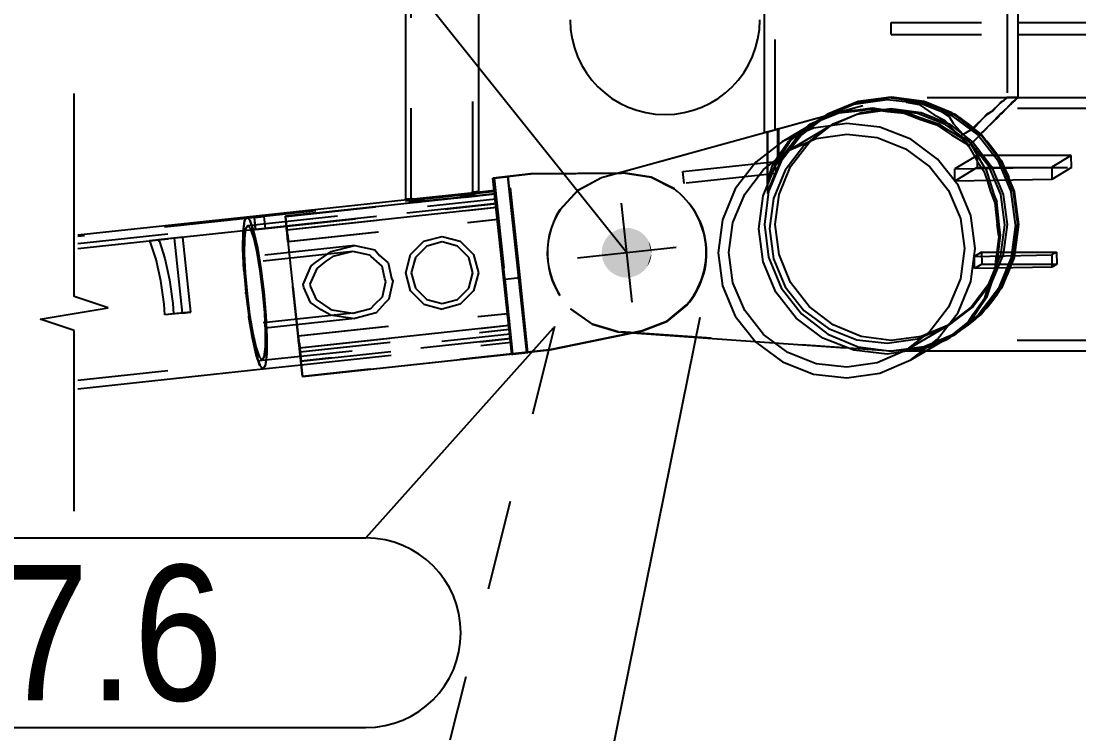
# Model space of a CAD drawing. Header units: millimetres. Extents: x 150000 to 150841, y 150000 to 150594.
# Drawn here: x 150172.31 to 150195.72, y 150450.44 to 150466.23 of the extents above; entities that cross this region are included whole.
import ezdxf

# ---------------------------------------------------------------- set-up
doc = ezdxf.new("R2010")
doc.units = ezdxf.units.MM
doc.linetypes.add('XKITLINE00', pattern=[0])
doc.linetypes.add('XKITLINE02', pattern=[4, 2, -2])
doc.styles.add('ARIAL', font='arial.ttf')

msp = doc.modelspace()

# ---------------------------------------------------------------- linework, layer by layer
at = {"color": 2, "linetype": 'XKITLINE00'}
for p, q in [((150188.759, 150463.757), (150188.759, 150502.638)), ((150194.366, 150502.638), (150194.366, 150464.534)), ((150182.429, 150496.13), (150182.429, 150462.455)), ((150180.82, 150462.283), (150180.82, 150495.971)), ((150194.366, 150466.194), (150196.034, 150466.194)), ((150194.366, 150465.928), (150196.034, 150465.928)), ((150193.978, 150464.166), (150194.251, 150464.419)), ((150194.262, 150464.448), (150194.251, 150464.419)), ((150194.366, 150464.534), (150194.262, 150464.448)), ((150238.78, 150464.528), (150194.359, 150464.528)), ((150190.094, 150464.071), (150190.407, 150464.197)), ((150190.407, 150464.197), (150190.762, 150464.234)), ((150190.762, 150464.234), (150191.112, 150464.279)), ((150191.112, 150464.279), (150191.485, 150464.226)), ((150191.485, 150464.226), (150191.849, 150464.186)), ((150191.849, 150464.186), (150192.214, 150464.046)), ((150193.952, 150464.122), (150193.978, 150464.166)), ((150189.156, 150463.559), (150189.88, 150463.986)), ((150189.685, 150463.872), (150189.782, 150463.948)), ((150189.731, 150463.899), (150189.805, 150463.957)), ((150189.782, 150463.948), (150190.094, 150464.071)), ((150190.58, 150463.961), (150189.843, 150463.853)), ((150191.316, 150463.878), (150190.58, 150463.961)), ((150192.214, 150464.046), (150192.567, 150463.926)), ((150193.525, 150463.718), (150193.952, 150464.122)), ((150185.478, 150462.854), (150188.817, 150463.773)), ((150188.817, 150463.773), (150188.818, 150463.773)), ((150188.818, 150463.773), (150188.818, 150463.297)), ((150189.843, 150463.853), (150189.156, 150463.559)), ((150189.905, 150463.624), (150190.58, 150463.723)), ((150190.58, 150463.723), (150191.254, 150463.647)), ((150192.003, 150463.608), (150191.316, 150463.878)), ((150192.567, 150463.926), (150192.898, 150463.706)), ((150192.898, 150463.706), (150193.218, 150463.517)), ((150193.491, 150463.663), (150193.525, 150463.718)), ((150189.156, 150463.559), (150188.567, 150463.101)), ((150189.635, 150463.466), (150189.221, 150462.925)), ((150189.276, 150463.355), (150189.905, 150463.624)), ((150189.635, 150463.466), (150189.756, 150463.56)), ((150191.254, 150463.647), (150191.883, 150463.4)), ((150192.593, 150463.17), (150192.003, 150463.608)), ((150193.218, 150463.517), (150193.274, 150463.458)), ((150193.274, 150463.458), (150193.491, 150463.663)), ((150193.277, 150463.462), (150193.417, 150463.219)), ((150188.737, 150462.936), (150189.276, 150463.355)), ((150191.883, 150463.4), (150192.422, 150462.999)), ((150193.465, 150463.248), (150192.975, 150462.951)), ((150195.552, 150463.248), (150193.465, 150463.248)), ((150195.552, 150463.248), (150195.122, 150462.989)), ((150195.557, 150462.983), (150195.552, 150463.248)), ((150188.567, 150463.101), (150188.114, 150462.51)), ((150192.422, 150462.999), (150192.837, 150462.472)), ((150193.045, 150462.594), (150192.593, 150463.17)), ((150182.75, 150462.751), (150183.082, 150462.786)), ((150183.082, 150462.786), (150183.584, 150462.84)), ((150183.082, 150462.786), (150183.087, 150462.786)), ((150183.087, 150462.786), (150183.082, 150462.786)), ((150183.5, 150458.889), (150183.082, 150462.786)), ((150183.505, 150458.889), (150183.087, 150462.786)), ((150185.674, 150462.856), (150183.584, 150462.84)), ((150186.246, 150462.772), (150185.674, 150462.856)), ((150185.677, 150462.856), (150186.249, 150462.772)), ((150186.246, 150462.772), (150186.249, 150462.772)), ((150186.759, 150462.508), (150186.246, 150462.772)), ((150186.249, 150462.772), (150186.762, 150462.508)), ((150188.323, 150462.394), (150188.737, 150462.936)), ((150189.221, 150462.925), (150188.961, 150462.298)), ((150192.975, 150462.951), (150195.122, 150462.989)), ((150192.975, 150462.683), (150192.975, 150462.951)), ((150195.122, 150462.989), (150195.122, 150462.721)), ((150195.557, 150462.983), (150195.122, 150462.721)), ((150183.168, 150458.853), (150182.75, 150462.751)), ((150195.122, 150462.721), (150192.975, 150462.683)), ((150193.329, 150461.919), (150193.045, 150462.594)), ((150193.686, 150462.695), (150193.765, 150462.449)), ((150178.153, 150461.905), (150182.788, 150462.403)), ((150182.173, 150462.337), (150182.194, 150462.349)), ((150182.194, 150462.349), (150182.311, 150462.379)), ((150182.311, 150462.379), (150182.429, 150462.455)), ((150182.403, 150462.439), (150182.779, 150462.479)), ((150188.114, 150462.51), (150187.83, 150461.825)), ((150188.062, 150461.767), (150188.323, 150462.394)), ((150188.961, 150462.298), (150188.873, 150461.629)), ((150192.837, 150462.472), (150193.097, 150461.854)), ((150193.765, 150462.449), (150193.86, 150462.2)), ((150177.301, 150461.891), (150180.85, 150462.272)), ((150178.185, 150461.606), (150182.82, 150462.104)), ((150180.82, 150462.283), (150180.824, 150462.286)), ((150180.82, 150462.283), (150180.846, 150462.271)), ((150180.824, 150462.286), (150180.917, 150462.234)), ((150180.917, 150462.234), (150181.051, 150462.226)), ((150181.051, 150462.226), (150181.07, 150462.218)), ((150193.86, 150462.2), (150193.908, 150461.723)), ((150173.564, 150461.489), (150177.301, 150461.891)), ((150177.249, 150461.802), (150177.301, 150461.891)), ((150177.252, 150461.813), (150177.277, 150461.85)), ((150178.153, 150461.905), (150178.183, 150461.623)), ((150187.83, 150461.825), (150187.733, 150461.093)), ((150193.097, 150461.854), (150193.186, 150461.187)), ((150193.426, 150461.191), (150193.329, 150461.919)), ((150177.22, 150461.558), (150177.249, 150461.802)), ((150177.236, 150461.689), (150177.221, 150461.578)), ((150177.252, 150461.813), (150177.251, 150461.805)), ((150178.185, 150461.606), (150178.183, 150461.623)), ((150187.973, 150461.098), (150188.062, 150461.767)), ((150188.873, 150461.629), (150188.961, 150460.962)), ((150193.946, 150461.464), (150193.908, 150461.723)), ((150177.218, 150461.387), (150177.215, 150461.209)), ((150177.216, 150461.181), (150177.22, 150461.558)), ((150177.221, 150461.578), (150177.221, 150461.566)), ((150193.946, 150461.464), (150193.904, 150461.108)), ((150177.215, 150461.209), (150177.216, 150461.193)), ((150177.238, 150460.708), (150177.216, 150461.181)), ((150193.186, 150461.187), (150193.097, 150460.518)), ((150193.329, 150460.46), (150193.426, 150461.191)), ((150177.226, 150460.972), (150177.236, 150460.742)), ((150187.733, 150461.093), (150187.83, 150460.365)), ((150188.062, 150460.431), (150187.973, 150461.098)), ((150188.961, 150460.962), (150189.221, 150460.344)), ((150193.566, 150461.108), (150193.411, 150461.015)), ((150193.411, 150461.015), (150195.122, 150461.046)), ((150193.411, 150460.747), (150193.411, 150461.015)), ((150193.566, 150461.108), (150195.227, 150461.109)), ((150195.227, 150461.109), (150195.122, 150461.046)), ((150195.122, 150461.046), (150195.122, 150460.778)), ((150195.227, 150461.109), (150195.232, 150460.844)), ((150177.236, 150460.742), (150177.238, 150460.723)), ((150177.238, 150460.708), (150177.258, 150460.482)), ((150195.122, 150460.778), (150193.411, 150460.747)), ((150193.713, 150460.32), (150193.871, 150460.746)), ((150193.871, 150460.746), (150193.872, 150460.755)), ((150195.232, 150460.844), (150195.122, 150460.778)), ((150177.258, 150460.482), (150177.281, 150460.223)), ((150188.323, 150459.813), (150188.062, 150460.431)), ((150193.097, 150460.518), (150192.837, 150459.891)), ((150193.045, 150459.775), (150193.329, 150460.46)), ((150177.281, 150460.223), (150177.283, 150460.204)), ((150177.284, 150460.187), (150177.283, 150460.204)), ((150177.284, 150460.187), (150177.313, 150459.962)), ((150187.83, 150460.365), (150188.114, 150459.69)), ((150189.221, 150460.344), (150189.635, 150459.816)), ((150193.64, 150460.095), (150193.713, 150460.32)), ((150177.313, 150459.962), (150177.345, 150459.701)), ((150193.388, 150459.739), (150193.64, 150460.095)), ((150186.589, 150459.572), (150187.035, 150459.939)), ((150187.038, 150459.939), (150186.592, 150459.572)), ((150188.737, 150459.286), (150188.323, 150459.813)), ((150189.635, 150459.816), (150190.174, 150459.415)), ((150192.837, 150459.891), (150192.422, 150459.349)), ((150192.593, 150459.183), (150193.045, 150459.775)), ((150193.268, 150459.556), (150193.388, 150459.739)), ((150177.345, 150459.701), (150177.348, 150459.684)), ((150177.35, 150459.668), (150177.348, 150459.684)), ((150177.428, 150459.201), (150177.35, 150459.668)), ((150178.465, 150458.991), (150183.1, 150459.488)), ((150186.048, 150459.369), (150186.589, 150459.572)), ((150186.592, 150459.572), (150186.051, 150459.369)), ((150186.589, 150459.572), (150186.592, 150459.572)), ((150188.114, 150459.69), (150188.567, 150459.114)), ((150192.937, 150459.294), (150193.268, 150459.556)), ((150177.384, 150459.463), (150177.423, 150459.23)), ((150184.002, 150458.942), (150186.048, 150459.369)), ((150186.051, 150459.369), (150184.005, 150458.942)), ((150184.011, 150458.942), (150185.841, 150459.324)), ((150184.014, 150458.942), (150185.843, 150459.324)), ((150185.834, 150459.325), (150188.553, 150459.132)), ((150186.048, 150459.369), (150186.051, 150459.369)), ((150189.276, 150458.885), (150188.737, 150459.286)), ((150190.174, 150459.415), (150190.802, 150459.168)), ((150192.422, 150459.349), (150191.883, 150458.929)), ((150192.15, 150459.19), (150192.301, 150459.254)), ((150192.783, 150459.167), (150192.937, 150459.294)), ((150177.423, 150459.23), (150177.426, 150459.217)), ((150177.512, 150458.833), (150177.428, 150459.201)), ((150177.466, 150459.036), (150177.506, 150458.854)), ((150188.567, 150459.114), (150189.156, 150458.676)), ((150190.802, 150459.168), (150191.476, 150459.091)), ((150191.476, 150459.091), (150192.15, 150459.19)), ((150192.003, 150458.725), (150192.866, 150459.235)), ((150192.003, 150458.725), (150192.593, 150459.183)), ((150192.688, 150459.13), (150192.783, 150459.167)), ((150192.804, 150459.199), (150192.834, 150459.209)), ((150192.864, 150459.234), (150192.865, 150459.234)), ((150177.506, 150458.854), (150177.509, 150458.846)), ((150177.593, 150458.6), (150177.512, 150458.833)), ((150178.465, 150458.991), (150178.467, 150458.974)), ((150178.467, 150458.974), (150178.534, 150458.355)), ((150178.534, 150458.355), (150184.002, 150458.942)), ((150178.542, 150458.355), (150184.011, 150458.942)), ((150183.168, 150458.853), (150183.5, 150458.889)), ((150183.174, 150458.853), (150183.505, 150458.889)), ((150183.182, 150458.853), (150183.514, 150458.889)), ((150183.189, 150458.853), (150183.52, 150458.889)), ((150183.5, 150458.889), (150183.505, 150458.889)), ((150183.508, 150458.889), (150183.514, 150458.889)), ((150183.514, 150458.889), (150183.514, 150458.89)), ((150183.517, 150458.889), (150183.52, 150458.889)), ((150183.52, 150458.889), (150183.52, 150458.889)), ((150189.905, 150458.638), (150189.276, 150458.885)), ((150191.883, 150458.929), (150191.254, 150458.661)), ((150238.788, 150458.918), (150192.329, 150458.918)), ((150177.549, 150458.726), (150177.588, 150458.611)), ((150177.588, 150458.611), (150177.59, 150458.608)), ((150177.663, 150458.524), (150177.593, 150458.6)), ((150177.625, 150458.564), (150177.658, 150458.524)), ((150177.663, 150458.524), (150178.506, 150458.614)), ((150189.156, 150458.676), (150189.843, 150458.407)), ((150190.58, 150458.561), (150189.905, 150458.638)), ((150191.254, 150458.661), (150190.58, 150458.561)), ((150191.316, 150458.432), (150192.003, 150458.725)), ((150173.564, 150458.084), (150177.658, 150458.524)), ((150177.658, 150458.524), (150177.66, 150458.526)), ((150178.542, 150458.355), (150178.542, 150458.356)), ((150189.843, 150458.407), (150190.58, 150458.323)), ((150190.58, 150458.323), (150191.316, 150458.432))]:
    msp.add_line(p, q, dxfattribs=at)
at = {"color": 7, "linetype": 'XKITLINE02'}
for p, q in [((150188.996, 150463.821), (150188.996, 150502.638)), ((150194.13, 150502.638), (150194.13, 150464.535)), ((150182.307, 150462.443), (150182.307, 150496.121)), ((150180.943, 150462.296), (150180.943, 150495.98)), ((150191.563, 150465.928), (150191.563, 150466.194)), ((150191.563, 150466.194), (150194.366, 150466.194)), ((150191.563, 150465.928), (150194.366, 150465.928)), ((150185.155, 150462.764), (150191.568, 150464.528)), ((150188.817, 150463.773), (150191.563, 150464.528)), ((150190.832, 150464.448), (150190.152, 150464.166)), ((150190.837, 150464.432), (150190.16, 150464.152)), ((150190.74, 150464.383), (150191.476, 150464.491)), ((150191.563, 150464.544), (150190.832, 150464.448)), ((150191.563, 150464.528), (150190.837, 150464.432)), ((150191.476, 150464.491), (150192.212, 150464.407)), ((150192.293, 150464.448), (150191.563, 150464.544)), ((150191.563, 150464.528), (150191.568, 150464.528)), ((150192.289, 150464.432), (150191.563, 150464.528)), ((150192.289, 150464.432), (150191.563, 150464.528)), ((150191.568, 150464.528), (150192.294, 150464.432)), ((150192.295, 150464.448), (150191.633, 150464.535)), ((150191.689, 150464.528), (150192.293, 150464.448)), ((150194.359, 150464.528), (150191.689, 150464.528)), ((150191.863, 150464.491), (150191.855, 150464.506)), ((150191.863, 150464.491), (150192.122, 150464.459)), ((150191.863, 150464.491), (150192.277, 150464.439)), ((150192.122, 150464.459), (150191.879, 150464.46)), ((150191.879, 150464.46), (150191.887, 150464.444)), ((150192.238, 150464.416), (150191.879, 150464.46)), ((150191.887, 150464.444), (150191.893, 150464.432)), ((150191.893, 150464.432), (150192.181, 150464.382)), ((150192.122, 150464.459), (150192.289, 150464.437)), ((150192.212, 150464.407), (150192.898, 150464.137)), ((150192.717, 150464.222), (150192.238, 150464.416)), ((150192.277, 150464.439), (150192.291, 150464.437)), ((150192.806, 150464.222), (150192.289, 150464.437)), ((150192.289, 150464.437), (150192.291, 150464.437)), ((150192.294, 150464.432), (150192.289, 150464.432)), ((150192.965, 150464.152), (150192.289, 150464.432)), ((150192.965, 150464.152), (150192.289, 150464.432)), ((150192.291, 150464.437), (150192.739, 150464.25)), ((150192.293, 150464.448), (150192.973, 150464.166)), ((150192.293, 150464.448), (150192.973, 150464.166)), ((150192.294, 150464.432), (150192.971, 150464.152)), ((150192.907, 150464.194), (150192.295, 150464.448)), ((150193.75, 150464.194), (150194.024, 150464.448)), ((150193.821, 150464.244), (150194.009, 150464.448)), ((150194.009, 150464.448), (150194.06, 150464.466)), ((150194.13, 150464.535), (150194.024, 150464.448)), ((150194.029, 150464.198), (150194.261, 150464.448)), ((150194.06, 150464.466), (150194.122, 150464.544)), ((150194.122, 150464.544), (150194.13, 150464.535)), ((150194.122, 150464.544), (150194.358, 150464.544)), ((150194.261, 150464.448), (150194.291, 150464.459)), ((150194.291, 150464.459), (150194.358, 150464.544)), ((150194.366, 150464.534), (150194.358, 150464.544)), ((150189.567, 150463.718), (150190.152, 150464.166)), ((150190.054, 150464.09), (150190.74, 150464.383)), ((150190.218, 150464.128), (150190.449, 150464.222)), ((150190.279, 150463.947), (150190.898, 150464.203)), ((150190.449, 150464.222), (150190.83, 150464.261)), ((150191.476, 150464.253), (150190.802, 150464.154)), ((150190.83, 150464.261), (150191.152, 150464.302)), ((150190.898, 150464.203), (150191.563, 150464.291)), ((150191.152, 150464.302), (150191.492, 150464.254)), ((150192.15, 150464.176), (150191.476, 150464.253)), ((150191.492, 150464.254), (150191.89, 150464.211)), ((150191.563, 150464.291), (150192.227, 150464.203)), ((150191.89, 150464.211), (150192.159, 150464.107)), ((150192.778, 150463.929), (150192.15, 150464.176)), ((150192.181, 150464.382), (150192.515, 150464.152)), ((150192.227, 150464.203), (150192.847, 150463.947)), ((150240.36, 150464.291), (150192.673, 150464.291)), ((150192.703, 150464.203), (150192.717, 150464.222)), ((150192.703, 150464.203), (150192.856, 150464.097)), ((150192.717, 150464.222), (150192.806, 150464.222)), ((150192.739, 150464.25), (150192.746, 150464.26)), ((150192.806, 150464.222), (150192.739, 150464.25)), ((150192.973, 150464.166), (150192.992, 150464.152)), ((150192.973, 150464.166), (150193.558, 150463.718)), ((150192.973, 150464.166), (150193.54, 150463.732)), ((150193.328, 150463.818), (150193.697, 150464.166)), ((150193.428, 150463.895), (150193.684, 150464.166)), ((150193.6, 150463.77), (150193.975, 150464.166)), ((150193.684, 150464.166), (150193.821, 150464.244)), ((150193.697, 150464.166), (150193.75, 150464.194)), ((150193.975, 150464.166), (150194.029, 150464.198)), ((150189.465, 150463.632), (150190.054, 150464.09)), ((150190.16, 150464.152), (150189.579, 150463.706)), ((150189.747, 150463.539), (150190.279, 150463.947)), ((150189.782, 150463.948), (150189.828, 150463.975)), ((150189.805, 150463.957), (150189.828, 150463.975)), ((150189.828, 150463.975), (150190.218, 150464.128)), ((150189.88, 150463.986), (150190.054, 150464.09)), ((150190.802, 150464.154), (150190.174, 150463.885)), ((150192.159, 150464.107), (150192.613, 150463.954)), ((150192.515, 150464.152), (150192.746, 150464.032)), ((150192.613, 150463.954), (150192.785, 150463.84)), ((150192.746, 150464.032), (150193.046, 150463.706)), ((150193.317, 150463.527), (150192.778, 150463.929)), ((150192.847, 150463.947), (150193.378, 150463.539)), ((150192.856, 150464.097), (150192.943, 150463.947)), ((150192.898, 150464.137), (150193.487, 150463.699)), ((150192.943, 150463.947), (150193.296, 150463.563)), ((150193.546, 150463.706), (150192.965, 150464.152)), ((150188.831, 150463.775), (150188.759, 150463.756)), ((150188.759, 150463.756), (150188.817, 150463.773)), ((150188.759, 150463.756), (150188.759, 150463.757)), ((150188.818, 150463.773), (150188.834, 150463.777)), ((150188.831, 150463.775), (150189.069, 150463.84)), ((150188.831, 150462.411), (150188.831, 150463.775)), ((150188.834, 150463.777), (150189.055, 150463.838)), ((150189.069, 150463.84), (150188.996, 150463.821)), ((150188.996, 150463.821), (150189.055, 150463.838)), ((150189.055, 150463.128), (150189.055, 150463.838)), ((150189.069, 150463.84), (150189.069, 150463.014)), ((150189.119, 150463.134), (150189.567, 150463.718)), ((150189.579, 150463.706), (150189.133, 150463.125)), ((150189.276, 150463.355), (150190.174, 150463.885)), ((150189.28, 150463.548), (150189.525, 150463.746)), ((150189.336, 150463.581), (150189.697, 150463.872)), ((150189.525, 150463.746), (150189.685, 150463.872)), ((150189.697, 150463.872), (150189.731, 150463.899)), ((150189.756, 150463.56), (150190.174, 150463.885)), ((150192.785, 150463.84), (150193.088, 150463.661)), ((150193.046, 150463.706), (150193.238, 150463.529)), ((150193.088, 150463.661), (150193.148, 150463.718)), ((150193.148, 150463.718), (150193.328, 150463.818)), ((150193.373, 150463.86), (150193.428, 150463.895)), ((150193.487, 150463.699), (150193.939, 150463.122)), ((150193.54, 150463.732), (150193.6, 150463.77)), ((150193.992, 150463.125), (150193.546, 150463.706)), ((150193.567, 150463.706), (150193.558, 150463.718)), ((150193.558, 150463.718), (150194.006, 150463.134)), ((150194.006, 150463.125), (150193.567, 150463.706)), ((150189.013, 150463.04), (150189.465, 150463.632)), ((150189.304, 150463.535), (150189.065, 150463.152)), ((150189.096, 150463.281), (150189.28, 150463.548)), ((150189.304, 150463.535), (150189.336, 150463.581)), ((150189.339, 150463.007), (150189.747, 150463.539)), ((150193.088, 150463.661), (150193.234, 150463.527)), ((150193.274, 150463.458), (150193.234, 150463.527)), ((150193.238, 150463.529), (150193.277, 150463.462)), ((150193.307, 150463.539), (150193.296, 150463.563)), ((150193.307, 150463.539), (150193.615, 150463.007)), ((150193.731, 150463), (150193.317, 150463.527)), ((150193.378, 150463.539), (150193.786, 150463.007)), ((150188.818, 150463.297), (150188.818, 150462.622)), ((150188.936, 150463.026), (150189.096, 150463.281)), ((150193.465, 150463.248), (150193.469, 150462.982)), ((150186.955, 150462.896), (150188.991, 150463.114)), ((150188.729, 150462.356), (150189.013, 150463.04)), ((150188.834, 150462.704), (150188.936, 150463.026)), ((150188.837, 150462.453), (150189.119, 150463.134)), ((150188.837, 150462.453), (150189.069, 150463.014)), ((150189.133, 150463.125), (150188.853, 150462.449)), ((150189.008, 150463.068), (150188.855, 150462.709)), ((150188.991, 150463.114), (150188.99, 150463.112)), ((150189.019, 150462.849), (150188.991, 150463.114)), ((150189.048, 150463.12), (150189.008, 150463.068)), ((150189.055, 150463.128), (150189.048, 150463.12)), ((150189.065, 150463.152), (150189.055, 150463.128)), ((150189.082, 150462.387), (150189.339, 150463.007)), ((150193.417, 150463.219), (150193.471, 150463.125)), ((150193.471, 150463.125), (150193.619, 150462.905)), ((150193.615, 150463.007), (150193.665, 150462.932)), ((150193.991, 150462.382), (150193.731, 150463)), ((150193.786, 150463.007), (150194.043, 150462.387)), ((150194.223, 150462.449), (150193.939, 150463.122)), ((150194.272, 150462.449), (150193.992, 150463.125)), ((150194.006, 150463.134), (150194.288, 150462.453)), ((150194.006, 150463.125), (150194.288, 150462.449)), ((150182.755, 150462.751), (150183.082, 150462.786)), ((150182.755, 150462.751), (150183.082, 150462.786)), ((150183.587, 150462.84), (150182.758, 150462.751)), ((150182.758, 150462.751), (150183.09, 150462.786)), ((150183.593, 150462.84), (150182.764, 150462.751)), ((150182.764, 150462.751), (150183.096, 150462.786)), ((150183.596, 150462.84), (150182.767, 150462.751)), ((150182.767, 150462.751), (150183.098, 150462.786)), ((150182.78, 150462.751), (150183.111, 150462.786)), ((150183.096, 150462.786), (150183.09, 150462.786)), ((150183.508, 150458.889), (150183.09, 150462.786)), ((150183.514, 150458.89), (150183.096, 150462.786)), ((150183.111, 150462.786), (150183.098, 150462.786)), ((150183.517, 150458.889), (150183.098, 150462.786)), ((150183.352, 150460.546), (150183.111, 150462.786)), ((150183.584, 150462.84), (150183.587, 150462.84)), ((150183.587, 150462.84), (150185.677, 150462.856)), ((150185.683, 150462.856), (150183.593, 150462.84)), ((150183.593, 150462.84), (150183.596, 150462.84)), ((150183.596, 150462.84), (150185.686, 150462.856)), ((150184.628, 150462.483), (150185.15, 150462.764)), ((150184.634, 150462.483), (150185.155, 150462.764)), ((150185.15, 150462.764), (150185.478, 150462.854)), ((150185.155, 150462.764), (150185.15, 150462.764)), ((150185.674, 150462.856), (150185.677, 150462.856)), ((150186.255, 150462.772), (150185.683, 150462.856)), ((150185.683, 150462.856), (150185.686, 150462.856)), ((150185.686, 150462.856), (150186.257, 150462.772)), ((150186.255, 150462.772), (150186.257, 150462.772)), ((150186.768, 150462.508), (150186.255, 150462.772)), ((150186.257, 150462.772), (150186.771, 150462.508)), ((150186.983, 150462.631), (150186.955, 150462.896)), ((150186.955, 150462.896), (150186.955, 150462.894)), ((150189.019, 150462.849), (150186.983, 150462.631)), ((150189.018, 150462.847), (150189.019, 150462.849)), ((150193.469, 150462.982), (150192.975, 150462.683)), ((150193.469, 150462.982), (150195.557, 150462.983)), ((150193.619, 150462.905), (150193.686, 150462.695)), ((150193.665, 150462.932), (150193.84, 150462.387)), ((150182.75, 150462.751), (150182.755, 150462.751)), ((150182.793, 150462.403), (150182.755, 150462.751)), ((150182.758, 150462.751), (150182.755, 150462.751)), ((150182.755, 150462.751), (150183.174, 150458.853)), ((150182.796, 150462.403), (150182.758, 150462.751)), ((150182.758, 150462.751), (150182.764, 150462.751)), ((150183.176, 150458.853), (150182.758, 150462.751)), ((150182.764, 150462.751), (150182.802, 150462.403)), ((150182.767, 150462.751), (150182.764, 150462.751)), ((150182.764, 150462.751), (150183.182, 150458.853)), ((150182.804, 150462.403), (150182.767, 150462.751)), ((150182.767, 150462.751), (150182.78, 150462.751)), ((150183.185, 150458.853), (150182.767, 150462.751)), ((150182.78, 150462.751), (150183.02, 150460.51)), ((150186.983, 150462.631), (150186.984, 150462.628)), ((150188.855, 150462.709), (150188.818, 150462.622)), ((150188.834, 150462.704), (150188.818, 150462.622)), ((150177.322, 150461.702), (150182.811, 150462.291)), ((150182.801, 150462.451), (150177.469, 150461.878)), ((150182.808, 150462.45), (150177.689, 150461.9)), ((150178.156, 150461.905), (150182.796, 150462.403)), ((150178.156, 150461.9), (150182.796, 150462.398)), ((150182.802, 150462.403), (150178.162, 150461.905)), ((150178.162, 150461.9), (150182.802, 150462.398)), ((150178.164, 150461.905), (150182.804, 150462.403)), ((150180.824, 150462.286), (150180.946, 150462.299)), ((150180.85, 150462.272), (150182.403, 150462.439)), ((150180.946, 150462.299), (150180.943, 150462.296)), ((150180.943, 150462.296), (150181.043, 150462.253)), ((150181.025, 150462.255), (150180.946, 150462.299)), ((150182.008, 150462.319), (150181.603, 150462.275)), ((150181.606, 150462.275), (150181.95, 150462.312)), ((150181.982, 150462.315), (150181.644, 150462.279)), ((150181.647, 150462.279), (150182.046, 150462.322)), ((150181.95, 150462.312), (150182.001, 150462.318)), ((150182.015, 150462.319), (150181.982, 150462.315)), ((150182.001, 150462.318), (150182.173, 150462.336)), ((150182.023, 150462.331), (150182.001, 150462.318)), ((150182.173, 150462.336), (150182.008, 150462.319)), ((150182.015, 150462.319), (150182.179, 150462.336)), ((150182.015, 150462.319), (150182.034, 150462.331)), ((150182.206, 150462.378), (150182.023, 150462.331)), ((150182.034, 150462.331), (150182.225, 150462.384)), ((150182.046, 150462.322), (150182.179, 150462.336)), ((150182.173, 150462.336), (150182.173, 150462.337)), ((150182.198, 150462.349), (150182.179, 150462.336)), ((150182.333, 150462.386), (150182.198, 150462.349)), ((150182.206, 150462.378), (150182.307, 150462.443)), ((150182.225, 150462.384), (150182.303, 150462.445)), ((150182.303, 150462.445), (150182.307, 150462.443)), ((150182.303, 150462.445), (150182.311, 150462.445)), ((150182.311, 150462.445), (150182.425, 150462.458)), ((150182.425, 150462.458), (150182.333, 150462.386)), ((150182.429, 150462.455), (150182.425, 150462.458)), ((150182.779, 150462.479), (150182.79, 150462.48)), ((150182.788, 150462.403), (150182.793, 150462.403)), ((150182.802, 150462.398), (150182.79, 150462.48)), ((150182.79, 150462.48), (150182.796, 150462.398)), ((150182.793, 150462.403), (150182.796, 150462.403)), ((150182.818, 150462.192), (150182.796, 150462.398)), ((150182.83, 150462.185), (150182.801, 150462.451)), ((150182.801, 150462.451), (150182.808, 150462.45)), ((150182.802, 150462.403), (150182.804, 150462.403)), ((150182.824, 150462.192), (150182.802, 150462.398)), ((150182.836, 150462.185), (150182.808, 150462.45)), ((150182.816, 150462.218), (150182.811, 150462.291)), ((150182.811, 150462.291), (150182.821, 150462.218)), ((150184.628, 150462.483), (150184.229, 150462.045)), ((150184.235, 150462.045), (150184.634, 150462.483)), ((150184.634, 150462.483), (150184.628, 150462.483)), ((150188.632, 150461.625), (150188.729, 150462.356)), ((150188.853, 150462.449), (150188.758, 150461.723)), ((150188.837, 150462.453), (150188.831, 150462.411)), ((150188.831, 150462.411), (150188.837, 150462.453)), ((150188.995, 150461.723), (150189.082, 150462.387)), ((150193.84, 150462.387), (150193.902, 150462.225)), ((150194.08, 150461.715), (150193.991, 150462.382)), ((150194.043, 150462.387), (150194.131, 150461.723)), ((150194.223, 150462.447), (150194.223, 150462.449)), ((150194.32, 150461.723), (150194.223, 150462.447)), ((150194.368, 150461.723), (150194.272, 150462.449)), ((150194.288, 150462.453), (150194.384, 150461.723)), ((150194.384, 150461.723), (150194.288, 150462.449)), ((150182.83, 150462.185), (150177.497, 150461.613)), ((150177.717, 150461.635), (150182.836, 150462.185)), ((150178.178, 150461.694), (150182.818, 150462.192)), ((150178.184, 150461.694), (150182.824, 150462.192)), ((150178.197, 150461.606), (150182.836, 150462.104)), ((150180.846, 150462.271), (150180.939, 150462.231)), ((150181.055, 150462.226), (150180.939, 150462.231)), ((150181.215, 150462.244), (150181.025, 150462.255)), ((150181.043, 150462.253), (150181.227, 150462.245)), ((150181.077, 150462.218), (150181.055, 150462.226)), ((150181.07, 150462.218), (150181.071, 150462.218)), ((150181.071, 150462.218), (150181.235, 150462.236)), ((150181.203, 150462.232), (150181.071, 150462.218)), ((150181.077, 150462.218), (150181.248, 150462.236)), ((150181.077, 150462.218), (150181.242, 150462.236)), ((150181.603, 150462.275), (150181.203, 150462.232)), ((150181.235, 150462.236), (150181.215, 150462.244)), ((150181.227, 150462.245), (150181.248, 150462.236)), ((150181.235, 150462.236), (150181.267, 150462.239)), ((150181.242, 150462.236), (150181.647, 150462.279)), ((150181.3, 150462.242), (150181.248, 150462.236)), ((150181.267, 150462.239), (150181.606, 150462.275)), ((150181.644, 150462.279), (150181.3, 150462.242)), ((150182.818, 150462.192), (150182.816, 150462.218)), ((150182.82, 150462.104), (150182.825, 150462.104)), ((150182.821, 150462.218), (150182.824, 150462.192)), ((150182.853, 150461.84), (150182.825, 150462.104)), ((150182.825, 150462.104), (150182.857, 150461.786)), ((150182.836, 150462.185), (150182.83, 150462.185)), ((150182.865, 150461.84), (150182.836, 150462.104)), ((150182.872, 150461.786), (150182.836, 150462.104)), ((150193.952, 150461.723), (150193.902, 150462.225)), ((150177.689, 150461.9), (150173.564, 150461.456)), ((150177.469, 150461.878), (150173.564, 150461.458)), ((150177.277, 150461.85), (150177.305, 150461.891)), ((150177.301, 150461.891), (150177.371, 150461.815)), ((150177.301, 150461.891), (150177.305, 150461.891)), ((150177.367, 150461.815), (150177.305, 150461.891)), ((150177.689, 150461.9), (150177.469, 150461.878)), ((150177.469, 150461.878), (150177.689, 150461.9)), ((150177.497, 150461.613), (150177.469, 150461.878)), ((150177.498, 150461.613), (150177.469, 150461.878)), ((150177.717, 150461.635), (150177.689, 150461.9)), ((150177.717, 150461.635), (150177.689, 150461.9)), ((150178.153, 150461.905), (150178.156, 150461.905)), ((150178.537, 150458.355), (150178.156, 150461.905)), ((150178.179, 150461.661), (150178.156, 150461.9)), ((150178.542, 150458.356), (150178.162, 150461.905)), ((150178.162, 150461.905), (150178.164, 150461.905)), ((150178.19, 150461.661), (150178.162, 150461.9)), ((150178.184, 150461.694), (150178.162, 150461.9)), ((150178.545, 150458.355), (150178.164, 150461.905)), ((150178.213, 150461.342), (150182.853, 150461.84)), ((150178.225, 150461.342), (150182.865, 150461.84)), ((150182.87, 150461.675), (150182.853, 150461.84)), ((150182.865, 150461.84), (150182.883, 150461.675)), ((150173.564, 150461.298), (150177.325, 150461.702)), ((150173.564, 150461.188), (150177.717, 150461.635)), ((150177.498, 150461.613), (150173.564, 150461.19)), ((150177.251, 150461.805), (150177.236, 150461.689)), ((150177.275, 150461.623), (150177.249, 150461.406)), ((150177.25, 150461.425), (150177.278, 150461.633)), ((150177.322, 150461.702), (150177.275, 150461.623)), ((150177.278, 150461.633), (150177.325, 150461.702)), ((150177.384, 150461.634), (150177.322, 150461.702)), ((150177.325, 150461.702), (150177.388, 150461.625)), ((150177.376, 150461.804), (150177.367, 150461.815)), ((150177.371, 150461.815), (150177.452, 150461.581)), ((150177.458, 150461.561), (150177.376, 150461.804)), ((150177.455, 150461.427), (150177.384, 150461.634)), ((150177.388, 150461.625), (150177.46, 150461.409)), ((150177.497, 150461.613), (150177.717, 150461.635)), ((150177.717, 150461.635), (150177.498, 150461.613)), ((150178.196, 150461.508), (150178.178, 150461.694)), ((150178.183, 150461.623), (150178.179, 150461.661)), ((150178.183, 150461.623), (150178.467, 150458.974)), ((150178.206, 150461.508), (150178.184, 150461.694)), ((150178.213, 150461.342), (150178.185, 150461.606)), ((150178.19, 150461.661), (150178.197, 150461.606)), ((150178.225, 150461.342), (150178.197, 150461.606)), ((150182.857, 150461.786), (150182.906, 150461.317)), ((150182.913, 150461.258), (150182.87, 150461.675)), ((150182.924, 150461.317), (150182.872, 150461.786)), ((150182.883, 150461.675), (150182.929, 150461.258)), ((150188.729, 150460.897), (150188.632, 150461.625)), ((150188.758, 150461.723), (150188.853, 150460.997)), ((150189.082, 150461.058), (150188.995, 150461.723)), ((150193.987, 150461.488), (150193.952, 150461.723)), ((150193.991, 150461.046), (150194.08, 150461.715)), ((150194.131, 150461.723), (150194.043, 150461.058)), ((150194.32, 150461.719), (150194.223, 150460.988)), ((150194.272, 150460.997), (150194.368, 150461.723)), ((150194.384, 150461.723), (150194.288, 150460.992)), ((150194.288, 150460.997), (150194.384, 150461.723)), ((150194.32, 150461.719), (150194.32, 150461.723)), ((150175.694, 150461.417), (150175.15, 150461.36)), ((150175.15, 150461.36), (150175.343, 150461.381)), ((150175.172, 150461.321), (150175.15, 150461.36)), ((150175.887, 150461.438), (150175.343, 150461.381)), ((150175.343, 150461.381), (150175.366, 150461.341)), ((150175.887, 150461.438), (150175.694, 150461.417)), ((150175.694, 150461.417), (150175.872, 150459.76)), ((150176.065, 150459.781), (150175.887, 150461.438)), ((150177.221, 150461.566), (150177.218, 150461.387)), ((150177.245, 150461.097), (150177.25, 150461.425)), ((150177.249, 150461.406), (150177.246, 150461.071)), ((150177.452, 150461.581), (150177.536, 150461.213)), ((150177.53, 150461.1), (150177.455, 150461.427)), ((150177.541, 150461.185), (150177.458, 150461.561)), ((150177.46, 150461.409), (150177.535, 150461.075)), ((150178.196, 150461.508), (150178.213, 150461.342)), ((150178.206, 150461.508), (150178.225, 150461.342)), ((150181.222, 150461.349), (150181.624, 150461.457)), ((150181.624, 150461.457), (150182.027, 150461.349)), ((150193.935, 150461.058), (150193.987, 150461.488)), ((150175.296, 150460.948), (150175.172, 150461.321)), ((150175.366, 150461.341), (150175.49, 150460.968)), ((150179.693, 150461.253), (150176.628, 150460.923)), ((150179.649, 150461.125), (150176.629, 150460.8)), ((150177.216, 150461.193), (150177.226, 150460.972)), ((150177.536, 150461.213), (150177.614, 150460.747)), ((150177.619, 150460.713), (150177.541, 150461.185)), ((150178.824, 150460.883), (150179.17, 150461.123)), ((150179.17, 150461.123), (150179.693, 150461.253)), ((150179.649, 150461.125), (150179.206, 150461.015)), ((150180.026, 150461.045), (150179.649, 150461.125)), ((150179.693, 150461.253), (150180.138, 150461.158)), ((150180.138, 150461.158), (150180.242, 150461.035)), ((150180.927, 150461.054), (150181.222, 150461.349)), ((150181.283, 150461.243), (150181.033, 150460.993)), ((150181.624, 150461.334), (150181.283, 150461.243)), ((150181.966, 150461.243), (150181.624, 150461.334)), ((150182.215, 150460.993), (150181.966, 150461.243)), ((150182.027, 150461.349), (150182.322, 150461.054)), ((150182.906, 150461.317), (150182.961, 150460.796)), ((150182.963, 150460.796), (150182.913, 150461.258)), ((150182.98, 150460.796), (150182.924, 150461.317)), ((150182.929, 150461.258), (150182.979, 150460.796)), ((150175.4, 150460.477), (150175.296, 150460.948)), ((150175.49, 150460.968), (150175.594, 150460.498)), ((150177.264, 150460.682), (150177.245, 150461.097)), ((150177.246, 150461.071), (150177.266, 150460.652)), ((150177.599, 150460.686), (150177.53, 150461.1)), ((150177.535, 150461.075), (150177.604, 150460.656)), ((150179.05, 150460.907), (150178.85, 150460.748)), ((150179.206, 150461.015), (150179.05, 150460.907)), ((150180.051, 150461.014), (150180.026, 150461.045)), ((150180.295, 150460.802), (150180.051, 150461.014)), ((150180.242, 150461.035), (150180.432, 150460.869)), ((150180.819, 150460.652), (150180.927, 150461.054)), ((150181.033, 150460.993), (150180.942, 150460.652)), ((150182.307, 150460.652), (150182.215, 150460.993)), ((150182.322, 150461.054), (150182.429, 150460.652)), ((150189.013, 150460.221), (150188.729, 150460.897)), ((150188.853, 150460.997), (150189.133, 150460.32)), ((150189.339, 150460.439), (150189.082, 150461.058)), ((150193.566, 150461.108), (150193.57, 150460.843)), ((150193.731, 150460.419), (150193.991, 150461.046)), ((150194.043, 150461.058), (150193.786, 150460.439)), ((150193.872, 150460.755), (150193.89, 150460.997)), ((150193.89, 150460.997), (150193.893, 150461.024)), ((150193.904, 150461.108), (150193.893, 150461.024)), ((150193.913, 150460.771), (150193.935, 150461.058)), ((150194.223, 150460.988), (150193.939, 150460.303)), ((150193.992, 150460.32), (150194.272, 150460.997)), ((150194.006, 150460.32), (150194.288, 150460.997)), ((150194.288, 150460.992), (150194.006, 150460.312)), ((150177.238, 150460.723), (150177.258, 150460.482)), ((150177.303, 150460.221), (150177.264, 150460.682)), ((150177.266, 150460.652), (150177.307, 150460.189)), ((150177.657, 150460.225), (150177.599, 150460.686)), ((150177.604, 150460.656), (150177.661, 150460.194)), ((150177.614, 150460.747), (150177.68, 150460.228)), ((150177.683, 150460.192), (150177.619, 150460.713)), ((150178.55, 150460.392), (150178.727, 150460.805)), ((150178.85, 150460.748), (150178.7, 150460.398)), ((150178.727, 150460.805), (150178.824, 150460.883)), ((150180.357, 150460.516), (150180.295, 150460.802)), ((150180.432, 150460.869), (150180.505, 150460.532)), ((150180.927, 150460.249), (150180.819, 150460.652)), ((150180.942, 150460.652), (150181.033, 150460.311)), ((150182.215, 150460.311), (150182.307, 150460.652)), ((150182.429, 150460.652), (150182.322, 150460.249)), ((150182.961, 150460.796), (150183.018, 150460.276)), ((150183.012, 150460.334), (150182.963, 150460.796)), ((150182.979, 150460.796), (150183.029, 150460.334)), ((150183.036, 150460.276), (150182.98, 150460.796)), ((150193.57, 150460.843), (150193.411, 150460.747)), ((150193.57, 150460.843), (150195.232, 150460.844)), ((150193.79, 150460.439), (150193.913, 150460.771)), ((150175.473, 150459.955), (150175.4, 150460.477)), ((150175.594, 150460.498), (150175.666, 150459.975)), ((150177.258, 150460.482), (150177.281, 150460.223)), ((150180.308, 150460.12), (150180.382, 150460.462)), ((150180.382, 150460.462), (150180.357, 150460.516)), ((150180.535, 150460.467), (150180.447, 150460.064)), ((150180.505, 150460.532), (150180.535, 150460.467)), ((150183.02, 150460.51), (150183.352, 150460.546)), ((150183.189, 150458.854), (150183.02, 150460.51)), ((150183.52, 150458.889), (150183.352, 150460.546)), ((150189.747, 150459.907), (150189.339, 150460.439)), ((150193.317, 150459.877), (150193.731, 150460.419)), ((150193.786, 150460.439), (150193.378, 150459.907)), ((150193.687, 150460.123), (150193.79, 150460.439)), ((150177.283, 150460.204), (150177.281, 150460.223)), ((150177.283, 150460.204), (150177.313, 150459.962)), ((150177.36, 150459.758), (150177.303, 150460.221)), ((150177.307, 150460.189), (150177.365, 150459.728)), ((150177.698, 150459.762), (150177.657, 150460.225)), ((150177.661, 150460.194), (150177.7, 150459.733)), ((150177.68, 150460.228), (150177.726, 150459.706)), ((150177.728, 150459.673), (150177.683, 150460.192)), ((150178.565, 150460.323), (150178.55, 150460.392)), ((150178.715, 150459.997), (150178.565, 150460.323)), ((150178.7, 150460.398), (150178.713, 150460.339)), ((150178.713, 150460.339), (150178.84, 150460.063)), ((150181.222, 150459.955), (150180.927, 150460.249)), ((150181.033, 150460.311), (150181.283, 150460.061)), ((150181.966, 150460.061), (150182.215, 150460.311)), ((150182.322, 150460.249), (150182.027, 150459.955)), ((150183.058, 150459.918), (150183.012, 150460.334)), ((150183.018, 150460.276), (150183.069, 150459.807)), ((150183.029, 150460.334), (150183.072, 150459.918)), ((150183.085, 150459.807), (150183.036, 150460.276)), ((150189.465, 150459.645), (150189.013, 150460.221)), ((150189.133, 150460.32), (150189.579, 150459.739)), ((150193.939, 150460.303), (150193.487, 150459.712)), ((150193.546, 150459.739), (150193.992, 150460.32)), ((150194.006, 150460.312), (150193.558, 150459.728)), ((150193.567, 150459.739), (150194.006, 150460.32)), ((150175.488, 150459.72), (150175.473, 150459.955)), ((150175.666, 150459.975), (150175.682, 150459.741)), ((150177.313, 150459.962), (150177.346, 150459.702)), ((150178.951, 150459.833), (150178.715, 150459.997)), ((150178.84, 150460.063), (150179.141, 150459.854)), ((150180.048, 150459.863), (150180.135, 150459.96)), ((150180.135, 150459.96), (150180.308, 150460.12)), ((150180.361, 150459.985), (150180.165, 150459.764)), ((150180.447, 150460.064), (150180.361, 150459.985)), ((150181.222, 150459.955), (150181.624, 150459.847)), ((150181.283, 150460.061), (150181.624, 150459.97)), ((150181.624, 150459.97), (150181.966, 150460.061)), ((150182.027, 150459.955), (150181.624, 150459.847)), ((150193.534, 150459.907), (150193.687, 150460.123)), ((150175.872, 150459.76), (150175.488, 150459.72)), ((150175.682, 150459.741), (150175.488, 150459.72)), ((150176.065, 150459.781), (150175.682, 150459.741)), ((150175.872, 150459.76), (150176.065, 150459.781)), ((150179.651, 150459.758), (150176.632, 150459.433)), ((150177.429, 150459.34), (150177.36, 150459.758)), ((150177.365, 150459.728), (150177.434, 150459.314)), ((150177.718, 150459.343), (150177.698, 150459.762)), ((150177.7, 150459.733), (150177.719, 150459.318)), ((150178.437, 150459.255), (150183.077, 150459.753)), ((150178.449, 150459.255), (150183.089, 150459.753)), ((150179.147, 150459.723), (150178.951, 150459.833)), ((150179.141, 150459.854), (150179.186, 150459.828)), ((150179.147, 150459.723), (150179.695, 150459.639)), ((150179.186, 150459.828), (150179.651, 150459.758)), ((150179.651, 150459.758), (150180.048, 150459.863)), ((150180.165, 150459.764), (150179.695, 150459.639)), ((150183.077, 150459.753), (150183.058, 150459.918)), ((150183.069, 150459.807), (150183.105, 150459.489)), ((150183.072, 150459.918), (150183.089, 150459.753)), ((150183.105, 150459.489), (150183.077, 150459.753)), ((150183.117, 150459.489), (150183.085, 150459.807)), ((150183.117, 150459.489), (150183.089, 150459.753)), ((150184.465, 150459.855), (150184.947, 150459.511)), ((150184.953, 150459.511), (150184.47, 150459.855)), ((150186.598, 150459.572), (150187.044, 150459.939)), ((150187.047, 150459.939), (150186.601, 150459.572)), ((150189.579, 150459.739), (150190.16, 150459.294)), ((150190.279, 150459.499), (150189.747, 150459.907)), ((150192.778, 150459.458), (150193.317, 150459.877)), ((150193.378, 150459.907), (150192.847, 150459.499)), ((150192.965, 150459.294), (150193.546, 150459.739)), ((150192.973, 150459.279), (150193.558, 150459.728)), ((150193.327, 150459.591), (150193.534, 150459.907)), ((150179.695, 150459.639), (150176.632, 150459.31)), ((150177.348, 150459.684), (150177.346, 150459.702)), ((150177.348, 150459.684), (150177.384, 150459.463)), ((150177.726, 150459.706), (150177.748, 150459.234)), ((150177.749, 150459.205), (150177.728, 150459.673)), ((150178.477, 150458.991), (150183.117, 150459.489)), ((150183.1, 150459.488), (150183.105, 150459.489)), ((150184.953, 150459.511), (150184.947, 150459.511)), ((150184.947, 150459.511), (150185.516, 150459.347)), ((150185.522, 150459.347), (150184.953, 150459.511)), ((150186.057, 150459.369), (150186.598, 150459.572)), ((150186.06, 150459.369), (150186.601, 150459.572)), ((150186.598, 150459.572), (150186.601, 150459.572)), ((150190.054, 150459.207), (150189.465, 150459.645)), ((150190.898, 150459.242), (150190.279, 150459.499)), ((150192.847, 150459.499), (150192.227, 150459.242)), ((150193.487, 150459.712), (150192.898, 150459.254)), ((150192.899, 150459.242), (150193.211, 150459.499)), ((150193.211, 150459.499), (150193.327, 150459.591)), ((150177.504, 150459.006), (150177.429, 150459.34)), ((150177.434, 150459.314), (150177.509, 150458.988)), ((150177.642, 150458.713), (150183.131, 150459.302)), ((150177.719, 150459.318), (150177.714, 150458.99)), ((150177.715, 150459.009), (150177.718, 150459.343)), ((150178.456, 150459.089), (150178.437, 150459.255)), ((150178.465, 150458.991), (150178.437, 150459.255)), ((150178.466, 150459.089), (150178.449, 150459.255)), ((150178.477, 150458.991), (150178.449, 150459.255)), ((150178.478, 150458.903), (150183.118, 150459.401)), ((150178.484, 150458.903), (150183.124, 150459.401)), ((150184.115, 150459.461), (150181.795, 150450.302)), ((150183.14, 150459.195), (150183.118, 150459.401)), ((150183.121, 150459.375), (150183.118, 150459.401)), ((150183.131, 150459.302), (150183.121, 150459.375)), ((150183.146, 150459.195), (150183.124, 150459.401)), ((150183.124, 150459.401), (150183.126, 150459.375)), ((150183.126, 150459.375), (150183.131, 150459.302)), ((150185.522, 150459.347), (150185.516, 150459.347)), ((150185.516, 150459.347), (150185.834, 150459.325)), ((150191.568, 150458.918), (150185.522, 150459.347)), ((150185.841, 150459.324), (150186.057, 150459.369)), ((150185.843, 150459.324), (150186.06, 150459.369)), ((150186.057, 150459.369), (150186.06, 150459.369)), ((150190.16, 150459.294), (150190.837, 150459.013)), ((150191.883, 150458.929), (150192.778, 150459.458)), ((150192.898, 150459.254), (150192.212, 150458.961)), ((150192.288, 150459.013), (150192.931, 150459.28)), ((150192.289, 150459.013), (150192.965, 150459.294)), ((150192.925, 150459.275), (150192.294, 150459.013)), ((150192.301, 150459.254), (150192.778, 150459.458)), ((150192.865, 150459.234), (150192.973, 150459.279)), ((150192.866, 150459.235), (150192.898, 150459.254)), ((150192.97, 150459.293), (150192.925, 150459.275)), ((150192.931, 150459.28), (150192.965, 150459.293)), ((150192.973, 150459.279), (150192.992, 150459.294)), ((150177.426, 150459.217), (150177.466, 150459.036)), ((150177.743, 150458.836), (150177.749, 150459.205)), ((150177.748, 150459.234), (150177.744, 150458.857)), ((150178.456, 150459.089), (150178.478, 150458.903)), ((150178.466, 150459.089), (150178.484, 150458.903)), ((150178.5, 150458.697), (150183.14, 150459.195)), ((150183.146, 150459.195), (150178.506, 150458.697)), ((150178.506, 150458.614), (150183.152, 150459.113)), ((150183.14, 150459.195), (150183.152, 150459.113)), ((150183.152, 150459.113), (150183.146, 150459.195)), ((150188.553, 150459.132), (150191.562, 150458.918)), ((150190.74, 150458.936), (150190.054, 150459.207)), ((150190.837, 150459.013), (150191.563, 150458.918)), ((150191.563, 150459.155), (150190.898, 150459.242)), ((150191.562, 150458.918), (150192.288, 150459.013)), ((150192.227, 150459.242), (150191.563, 150459.155)), ((150191.563, 150458.918), (150192.289, 150459.013)), ((150192.294, 150459.013), (150191.568, 150458.918)), ((150192.227, 150458.958), (150192.389, 150459.013)), ((150192.288, 150459.013), (150192.294, 150459.013)), ((150192.293, 150458.997), (150192.864, 150459.234)), ((150192.389, 150459.013), (150192.688, 150459.13)), ((150192.676, 150459.155), (150192.804, 150459.199)), ((150192.676, 150459.155), (150192.684, 150459.159)), ((150240.351, 150459.155), (150192.676, 150459.155)), ((150192.783, 150459.167), (150192.881, 150459.225)), ((150192.834, 150459.209), (150192.881, 150459.225)), ((150192.881, 150459.225), (150192.899, 150459.242)), ((150177.576, 150458.79), (150177.504, 150459.006)), ((150177.509, 150458.988), (150177.58, 150458.78)), ((150177.509, 150458.846), (150177.549, 150458.726)), ((150177.639, 150458.713), (150177.576, 150458.79)), ((150177.58, 150458.78), (150177.642, 150458.713)), ((150177.686, 150458.782), (150177.639, 150458.713)), ((150177.642, 150458.713), (150177.689, 150458.791)), ((150177.714, 150458.99), (150177.686, 150458.782)), ((150177.689, 150458.791), (150177.715, 150459.009)), ((150177.712, 150458.601), (150177.743, 150458.836)), ((150177.744, 150458.857), (150177.715, 150458.612)), ((150178.467, 150458.974), (150178.472, 150458.936)), ((150178.5, 150458.697), (150178.472, 150458.936)), ((150178.483, 150458.936), (150178.477, 150458.991)), ((150178.506, 150458.697), (150178.483, 150458.936)), ((150178.484, 150458.903), (150178.506, 150458.697)), ((150184.005, 150458.942), (150178.537, 150458.355)), ((150184.014, 150458.942), (150178.545, 150458.355)), ((150183.174, 150458.853), (150183.168, 150458.853)), ((150183.176, 150458.853), (150183.508, 150458.889)), ((150183.182, 150458.853), (150183.176, 150458.853)), ((150183.185, 150458.853), (150183.517, 150458.889)), ((150183.189, 150458.853), (150183.185, 150458.853)), ((150183.189, 150458.853), (150183.189, 150458.854)), ((150184.002, 150458.942), (150184.005, 150458.942)), ((150184.011, 150458.942), (150184.014, 150458.942)), ((150191.476, 150458.853), (150190.74, 150458.936)), ((150192.212, 150458.961), (150191.476, 150458.853)), ((150191.568, 150458.918), (150191.562, 150458.918)), ((150191.763, 150458.918), (150191.809, 150458.934)), ((150191.763, 150458.918), (150191.87, 150458.927)), ((150192.329, 150458.918), (150191.763, 150458.918)), ((150191.809, 150458.934), (150192.293, 150458.997)), ((150191.87, 150458.927), (150191.88, 150458.928)), ((150191.88, 150458.928), (150192.227, 150458.958)), ((150173.564, 150458.275), (150177.639, 150458.713)), ((150177.59, 150458.608), (150177.625, 150458.564)), ((150177.66, 150458.526), (150177.712, 150458.601)), ((150177.715, 150458.612), (150177.663, 150458.524)), ((150178.534, 150458.355), (150178.537, 150458.355)), ((150178.542, 150458.355), (150178.545, 150458.355))]:
    msp.add_line(p, q, dxfattribs=at)
at = {"color": 7, "linetype": 'XKITLINE00'}
for p, q in [((150185.715, 150461.096), (150175.738, 150473.58)), ((150187.328, 150459.665), (150184.436, 150445.365)), ((150184.081, 150459.428), (150179.939, 150454.779)), ((150155.382, 150454.779), (150179.939, 150454.779)), ((150155.382, 150450.579), (150179.939, 150450.579))]:
    msp.add_line(p, q, dxfattribs=at)
at = {"color": 1, "linetype": 'XKITLINE00'}
for p, q in [((150173.481, 150460.124), (150173.481, 150464.624)), ((150173.481, 150464.624), (150173.481, 150464.624)), ((150174.231, 150459.874), (150173.481, 150460.124)), ((150172.731, 150459.624), (150174.231, 150459.874)), ((150173.481, 150459.374), (150172.731, 150459.624)), ((150173.481, 150455.374), (150173.481, 150459.374))]:
    msp.add_line(p, q, dxfattribs=at)
at = {"color": 3, "linetype": 'XKITLINE00'}
for p, q in [((150185.832, 150460.003), (150185.597, 150462.19)), ((150186.808, 150461.214), (150184.621, 150460.979))]:
    msp.add_line(p, q, dxfattribs=at)
at = {"color": 7, "linetype": 'XKITLINE00'}
for centre, start, end in [((150186.559, 150466.256), 180, 0), ((150179.939, 150452.679), 270, 90)]:
    msp.add_arc(centre, 2.1, start, end, dxfattribs=at)
at = {"color": 7, "linetype": 'XKITLINE02'}
for centre, radius, start, end in [((150191.563, 150461.723), 2.805, 299.9959, 59.9948), ((150191.568, 150461.723), 2.805, 299.9959, 59.9948), ((150185.718, 150461.096), 1.76, 318.9022, 53.3475), ((150185.72, 150461.096), 1.76, 318.9022, 53.3475), ((150185.712, 150461.096), 1.76, 147.3739, 224.8758), ((150185.717, 150461.096), 1.76, 147.3739, 224.8758)]:
    msp.add_arc(centre, radius, start, end, dxfattribs=at)
at = {"color": 2, "linetype": 'XKITLINE00'}
for centre in [(150185.709, 150461.096), (150185.712, 150461.096)]:
    msp.add_arc(centre, 1.76, 318.9022, 53.3475, dxfattribs=at)
at = {"color": 3, "linetype": 'Continuous'}
for points in [[(150186.258, 150461.069), (150185.474, 150461.594), (150185.45, 150461.581)], [(150186.258, 150461.069), (150185.498, 150461.604), (150185.474, 150461.594)], [(150186.258, 150461.069), (150185.523, 150461.614), (150185.498, 150461.604)], [(150186.258, 150461.069), (150185.549, 150461.623), (150185.523, 150461.614)], [(150186.258, 150461.069), (150185.575, 150461.63), (150185.549, 150461.623)], [(150186.258, 150461.069), (150185.601, 150461.636), (150185.575, 150461.63)], [(150186.258, 150461.069), (150185.628, 150461.64), (150185.601, 150461.636)], [(150186.258, 150461.069), (150185.655, 150461.644), (150185.628, 150461.64)], [(150186.258, 150461.069), (150185.682, 150461.646), (150185.655, 150461.644)], [(150186.258, 150461.069), (150185.709, 150461.646), (150185.682, 150461.646)], [(150186.258, 150461.069), (150185.736, 150461.646), (150185.709, 150461.646)], [(150186.258, 150461.069), (150185.763, 150461.644), (150185.736, 150461.646)], [(150186.258, 150461.069), (150185.789, 150461.64), (150185.763, 150461.644)], [(150186.258, 150461.069), (150185.816, 150461.636), (150185.789, 150461.64)], [(150186.258, 150461.069), (150185.842, 150461.63), (150185.816, 150461.636)], [(150186.258, 150461.069), (150185.868, 150461.623), (150185.842, 150461.63)], [(150186.258, 150461.069), (150185.894, 150461.614), (150185.868, 150461.623)], [(150186.258, 150461.069), (150185.919, 150461.604), (150185.894, 150461.614)], [(150186.258, 150461.069), (150185.944, 150461.594), (150185.919, 150461.604)], [(150186.258, 150461.069), (150185.968, 150461.581), (150185.944, 150461.594)], [(150186.258, 150461.069), (150185.224, 150461.356), (150185.212, 150461.331)], [(150186.258, 150461.069), (150185.237, 150461.379), (150185.224, 150461.356)], [(150186.258, 150461.069), (150185.251, 150461.402), (150185.237, 150461.379)], [(150186.258, 150461.069), (150185.267, 150461.424), (150185.251, 150461.402)], [(150186.258, 150461.069), (150185.284, 150461.445), (150185.267, 150461.424)], [(150186.258, 150461.069), (150185.301, 150461.466), (150185.284, 150461.445)], [(150186.258, 150461.069), (150185.32, 150461.485), (150185.301, 150461.466)], [(150186.258, 150461.069), (150185.339, 150461.504), (150185.32, 150461.485)], [(150186.258, 150461.069), (150185.36, 150461.521), (150185.339, 150461.504)], [(150186.258, 150461.069), (150185.381, 150461.538), (150185.36, 150461.521)], [(150186.258, 150461.069), (150185.403, 150461.554), (150185.381, 150461.538)], [(150186.258, 150461.069), (150185.426, 150461.568), (150185.403, 150461.554)], [(150186.258, 150461.069), (150185.45, 150461.581), (150185.426, 150461.568)], [(150186.258, 150461.069), (150185.992, 150461.568), (150185.968, 150461.581)], [(150186.258, 150461.069), (150186.014, 150461.554), (150185.992, 150461.568)], [(150186.258, 150461.069), (150186.036, 150461.538), (150186.014, 150461.554)], [(150186.258, 150461.069), (150186.058, 150461.521), (150186.036, 150461.538)], [(150186.258, 150461.069), (150186.078, 150461.504), (150186.058, 150461.521)], [(150186.258, 150461.069), (150186.098, 150461.485), (150186.078, 150461.504)], [(150186.258, 150461.069), (150186.116, 150461.466), (150186.098, 150461.485)], [(150186.258, 150461.069), (150186.134, 150461.445), (150186.116, 150461.466)], [(150186.258, 150461.069), (150186.151, 150461.424), (150186.134, 150461.445)], [(150186.258, 150461.069), (150186.166, 150461.402), (150186.151, 150461.424)], [(150186.258, 150461.069), (150186.181, 150461.379), (150186.166, 150461.402)], [(150186.258, 150461.069), (150186.194, 150461.356), (150186.181, 150461.379)], [(150186.258, 150461.069), (150186.206, 150461.331), (150186.194, 150461.356)], [(150186.258, 150461.069), (150185.161, 150461.15), (150185.159, 150461.123)], [(150186.258, 150461.069), (150185.159, 150461.123), (150185.159, 150461.096)], [(150186.258, 150461.069), (150185.165, 150461.177), (150185.161, 150461.15)], [(150186.258, 150461.069), (150185.169, 150461.204), (150185.165, 150461.177)], [(150186.258, 150461.069), (150185.175, 150461.23), (150185.169, 150461.204)], [(150186.258, 150461.069), (150185.182, 150461.256), (150185.175, 150461.23)], [(150186.258, 150461.069), (150185.191, 150461.282), (150185.182, 150461.256)], [(150186.258, 150461.069), (150185.201, 150461.307), (150185.191, 150461.282)], [(150186.258, 150461.069), (150185.212, 150461.331), (150185.201, 150461.307)], [(150186.258, 150461.069), (150186.217, 150461.307), (150186.206, 150461.331)], [(150186.258, 150461.069), (150186.227, 150461.282), (150186.217, 150461.307)], [(150186.258, 150461.069), (150186.235, 150461.256), (150186.227, 150461.282)], [(150186.258, 150461.069), (150186.242, 150461.23), (150186.235, 150461.256)], [(150186.258, 150461.069), (150186.248, 150461.204), (150186.242, 150461.23)], [(150186.258, 150461.069), (150186.253, 150461.177), (150186.248, 150461.204)], [(150186.258, 150461.069), (150186.256, 150461.15), (150186.253, 150461.177)], [(150186.258, 150461.069), (150186.258, 150461.123), (150186.256, 150461.15)], [(150186.258, 150461.069), (150186.259, 150461.096), (150186.258, 150461.123)], [(150186.258, 150461.069), (150185.159, 150461.096), (150185.159, 150461.069)], [(150186.258, 150461.069), (150185.159, 150461.069), (150185.161, 150461.042)], [(150186.258, 150461.069), (150185.161, 150461.042), (150185.165, 150461.016)], [(150186.258, 150461.069), (150185.165, 150461.016), (150185.169, 150460.989)], [(150186.258, 150461.069), (150185.169, 150460.989), (150185.175, 150460.963)], [(150186.258, 150461.069), (150185.175, 150460.963), (150185.182, 150460.937)], [(150186.258, 150461.069), (150185.182, 150460.937), (150185.191, 150460.911)], [(150186.258, 150461.069), (150185.191, 150460.911), (150185.201, 150460.886)], [(150186.258, 150461.069), (150185.201, 150460.886), (150185.212, 150460.861)], [(150186.258, 150461.069), (150185.212, 150460.861), (150185.224, 150460.837)], [(150186.258, 150461.069), (150185.224, 150460.837), (150185.237, 150460.814)], [(150186.258, 150461.069), (150185.237, 150460.814), (150185.251, 150460.791)], [(150186.258, 150461.069), (150185.251, 150460.791), (150185.267, 150460.769)], [(150186.258, 150461.069), (150185.267, 150460.769), (150185.284, 150460.747)], [(150186.258, 150461.069), (150185.284, 150460.747), (150185.301, 150460.727)], [(150186.258, 150461.069), (150185.301, 150460.727), (150185.32, 150460.707)], [(150186.258, 150461.069), (150185.32, 150460.707), (150185.339, 150460.689)], [(150186.258, 150461.069), (150185.339, 150460.689), (150185.36, 150460.671)], [(150186.258, 150461.069), (150185.36, 150460.671), (150185.381, 150460.655)], [(150186.258, 150461.069), (150185.381, 150460.655), (150185.403, 150460.639)], [(150186.258, 150461.069), (150185.403, 150460.639), (150185.426, 150460.625)], [(150186.258, 150461.069), (150185.426, 150460.625), (150185.45, 150460.611)], [(150186.258, 150461.069), (150185.45, 150460.611), (150185.474, 150460.599)], [(150186.258, 150461.069), (150185.474, 150460.599), (150185.498, 150460.588)], [(150186.258, 150461.069), (150185.498, 150460.588), (150185.523, 150460.578)], [(150186.258, 150461.069), (150185.523, 150460.578), (150185.549, 150460.57)], [(150186.258, 150461.069), (150185.549, 150460.57), (150185.575, 150460.563)], [(150186.258, 150461.069), (150185.575, 150460.563), (150185.601, 150460.557)], [(150186.258, 150461.069), (150185.601, 150460.557), (150185.628, 150460.552)], [(150186.258, 150461.069), (150185.628, 150460.552), (150185.655, 150460.549)], [(150186.258, 150461.069), (150185.655, 150460.549), (150185.682, 150460.547)], [(150186.258, 150461.069), (150185.682, 150460.547), (150185.709, 150460.546)], [(150186.258, 150461.069), (150185.709, 150460.546), (150185.736, 150460.547)], [(150186.258, 150461.069), (150185.736, 150460.547), (150185.763, 150460.549)], [(150186.258, 150461.069), (150185.763, 150460.549), (150185.789, 150460.552)], [(150186.258, 150461.069), (150185.789, 150460.552), (150185.816, 150460.557)], [(150186.258, 150461.069), (150185.816, 150460.557), (150185.842, 150460.563)], [(150186.258, 150461.069), (150185.842, 150460.563), (150185.868, 150460.57)], [(150186.258, 150461.069), (150185.868, 150460.57), (150185.894, 150460.578)], [(150186.258, 150461.069), (150185.894, 150460.578), (150185.919, 150460.588)], [(150186.258, 150461.069), (150185.919, 150460.588), (150185.944, 150460.599)], [(150186.258, 150461.069), (150185.944, 150460.599), (150185.968, 150460.611)], [(150186.258, 150461.069), (150185.968, 150460.611), (150185.992, 150460.625)], [(150186.258, 150461.069), (150185.992, 150460.625), (150186.014, 150460.639)], [(150186.258, 150461.069), (150186.014, 150460.639), (150186.036, 150460.655)], [(150186.258, 150461.069), (150186.036, 150460.655), (150186.058, 150460.671)], [(150186.258, 150461.069), (150186.058, 150460.671), (150186.078, 150460.689)], [(150186.258, 150461.069), (150186.078, 150460.689), (150186.098, 150460.707)], [(150186.258, 150461.069), (150186.098, 150460.707), (150186.116, 150460.727)], [(150186.258, 150461.069), (150186.116, 150460.727), (150186.134, 150460.747)], [(150186.258, 150461.069), (150186.134, 150460.747), (150186.151, 150460.769)], [(150186.258, 150461.069), (150186.151, 150460.769), (150186.166, 150460.791)], [(150186.258, 150461.069), (150186.166, 150460.791), (150186.181, 150460.814)], [(150186.258, 150461.069), (150186.181, 150460.814), (150186.194, 150460.837)], [(150186.258, 150461.069), (150186.194, 150460.837), (150186.206, 150460.861)], [(150186.258, 150461.069), (150186.206, 150460.861), (150186.217, 150460.886)], [(150186.258, 150461.069), (150186.217, 150460.886), (150186.227, 150460.911)], [(150186.258, 150461.069), (150186.227, 150460.911), (150186.235, 150460.937)], [(150186.258, 150461.069), (150186.235, 150460.937), (150186.242, 150460.963)], [(150186.258, 150461.069), (150186.242, 150460.963), (150186.248, 150460.989)], [(150186.258, 150461.069), (150186.248, 150460.989), (150186.253, 150461.016)], [(150186.258, 150461.069), (150186.253, 150461.016), (150186.256, 150461.042)]]:
    msp.add_solid(points, dxfattribs=at)

# ---------------------------------------------------------------- texts
at = {"color": 3, "style": 'ARIAL', "width": 0.85}
msp.add_text('PLT15*117.6', height=3, dxfattribs=at).set_placement((150155.982, 150451.179))

doc.saveas('drawing.dxf')
